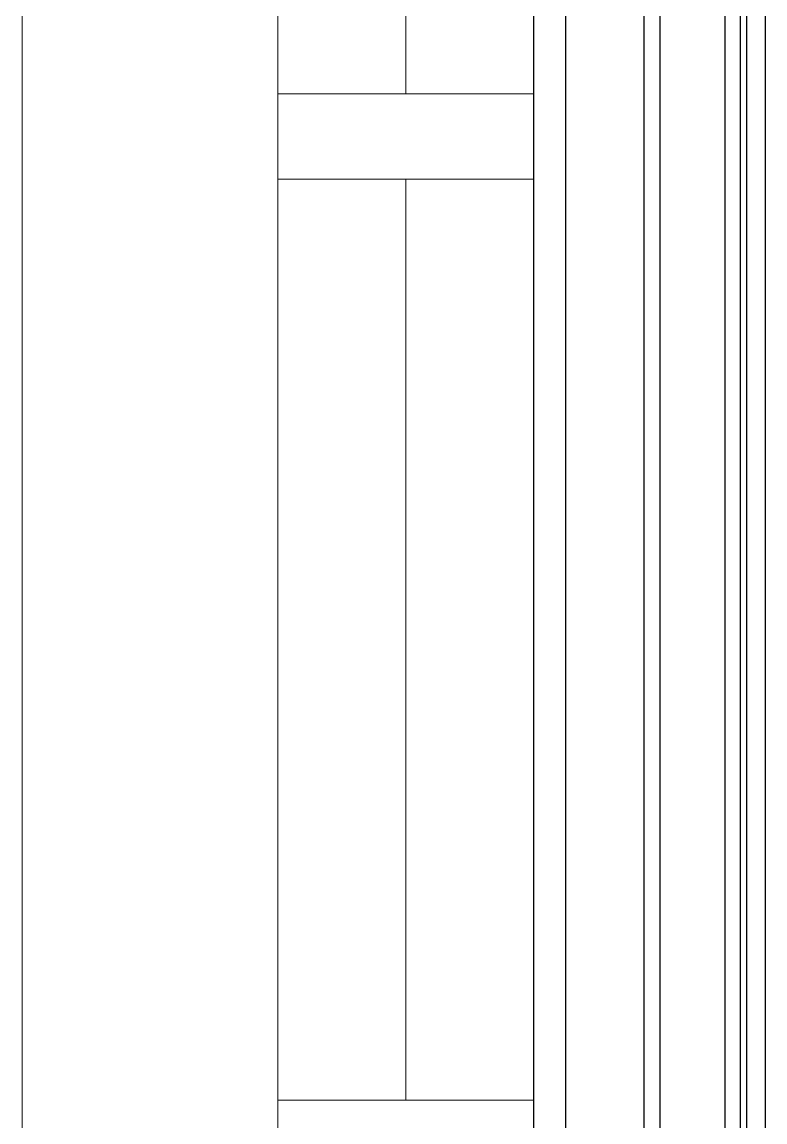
# Model space of a CAD drawing. Header units: inches. Extents: x 17074 to 430035, y 21644 to 175348.
# Drawn here: x 45409 to 45845, y 75931 to 76576 of the extents above; entities that cross this region are included whole.
import ezdxf

# ---------------------------------------------------------------- set-up
doc = ezdxf.new("R2010")
doc.units = ezdxf.units.IN
doc.header["$MEASUREMENT"] = 0
doc.layers.add('Edges', color=7, linetype='Continuous')
doc.layers.add('LW', color=8, linetype='Continuous', lineweight=20)
doc.layers.add('WIN', color=8, linetype='Continuous', lineweight=18)

# ---------------------------------------------------------------- blocks, each defined once
blk = doc.blocks.new('air con')
at = {"layer": 'Edges'}
for p, q in [((71.402, 41.898), (152.402, 41.898)), ((71.402, 41.095), (152.402, 41.095)), ((71.402, 39.122), (152.402, 39.122)), ((152.402, 38.724), (71.402, 38.724)), ((152.402, 37.092), (71.402, 37.092)), ((152.402, 36.701), (71.402, 36.701)), ((152.402, 36.542), (71.402, 36.542)), ((152.402, 36.078), (71.402, 36.078))]:
    blk.add_line(p, q, dxfattribs=at)
blk = doc.blocks.new('2.0 HP AIR CONDITION')
at = {"xscale": 23.26929927673688, "yscale": 23.26929927673688, "zscale": 23.26929927673688}
blk.add_blockref('air con', (-3237.64, -346.66), dxfattribs=at)

msp = doc.modelspace()

# ---------------------------------------------------------------- linework, layer by layer
at = {"layer": 'LW'}
msp.add_line((45409.33, 75303.63), (45409.33, 78303.63), dxfattribs=at)
at = {"layer": 'WIN'}
for p, q in [((45709.33, 78303.63), (45709.33, 75303.63)), ((45559.33, 78278.63), (45559.33, 75328.63)), ((45634.33, 76533.63), (45634.33, 77073.63)), ((45634.33, 75943.63), (45634.33, 76483.63))]:
    msp.add_line(p, q, dxfattribs=at)
for points in [[(45559.33, 76483.63), (45559.33, 76533.63), (45709.33, 76533.63), (45709.33, 76483.63)], [(45559.33, 75893.63), (45559.33, 75943.63), (45709.33, 75943.63), (45709.33, 75893.63)]]:
    msp.add_lwpolyline(points, close=True, dxfattribs=at)

# ---------------------------------------------------------------- block references
at = {"rotation": 89.9999999999959}
msp.add_blockref('2.0 HP AIR CONDITION', (46337.6, 76900.89), dxfattribs=at)

doc.saveas('drawing.dxf')
